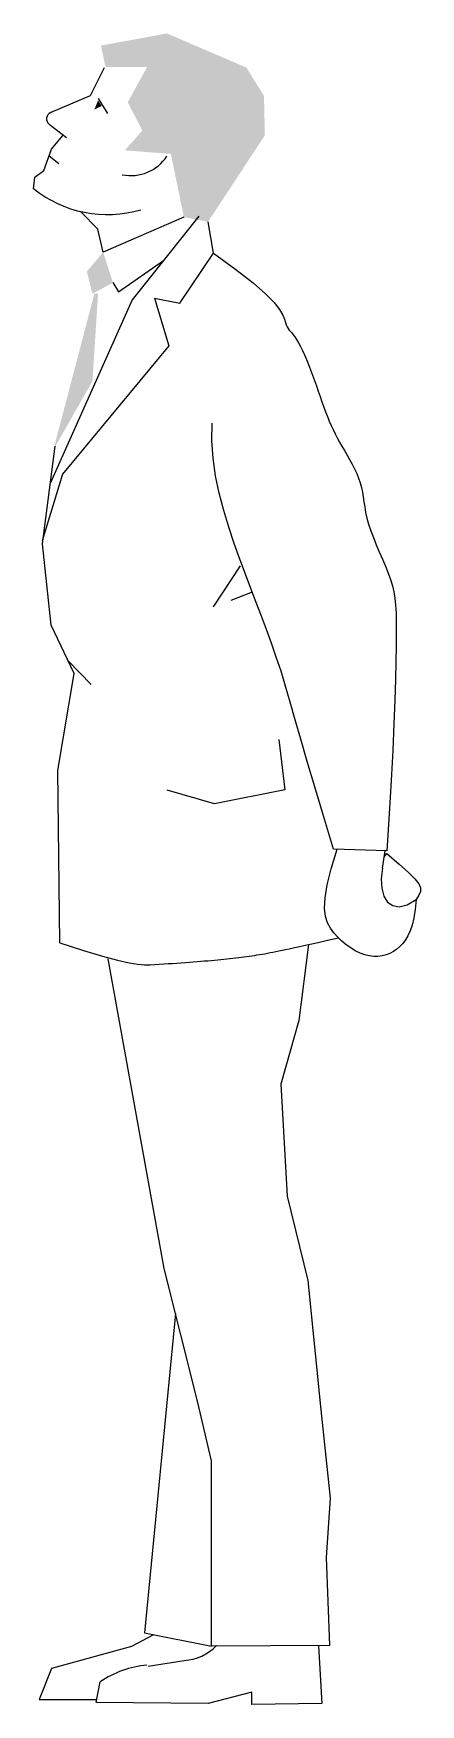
# Model space of a CAD drawing. Extents: x 177.58 to 177.99, y 226.05 to 227.82.
import ezdxf

# ---------------------------------------------------------------- set-up
doc = ezdxf.new("R2010")
doc.units = 0
doc.header["$LTSCALE"] = 15
doc.layers.get('0').update_dxf_attribs({"linetype": 'CONTINUOUS'})

msp = doc.modelspace()

# ---------------------------------------------------------------- linework, layer by layer
at = {"color": 0}
for p, q in [((177.6489, 227.7531), (177.6587, 227.7374)), ((177.5972, 227.6924), (177.6076, 227.6843)), ((177.6488, 227.615), (177.6306, 227.6333)), ((177.7395, 227.6277), (177.6543, 227.5905)), ((177.7552, 227.6285), (177.685, 227.5402)), ((177.6543, 227.5905), (177.6488, 227.615)), ((177.7707, 227.5894), (177.765, 227.6226)), ((177.7352, 227.5366), (177.7707, 227.5894)), ((177.6705, 227.5486), (177.7179, 227.5816)), ((177.6646, 227.5584), (177.6705, 227.5486)), ((177.685, 227.5402), (177.5985, 227.346)), ((177.7085, 227.5421), (177.7236, 227.4916)), ((177.7085, 227.5421), (177.7352, 227.5366)), ((177.7236, 227.4916), (177.6115, 227.3559)), ((177.5902, 227.282), (177.6037, 227.3854)), ((177.6115, 227.3559), (177.5899, 227.2851)), ((177.5994, 227.1961), (177.5902, 227.282)), ((177.7991, 227.259), (177.7703, 227.2156)), ((177.8117, 227.231), (177.7891, 227.2221)), ((177.6237, 227.1451), (177.5994, 227.1961)), ((177.6174, 227.1585), (177.6418, 227.1334)), ((177.6064, 227.0424), (177.6237, 227.1451)), ((177.8399, 227.0751), (177.8461, 227.0218)), ((177.6084, 226.8601), (177.6064, 227.0424)), ((177.7717, 227.0072), (177.7217, 227.0216)), ((177.8461, 227.0218), (177.7717, 227.0072)), ((177.9538, 226.9574), (177.8975, 226.9593)), ((177.9491, 226.9391), (177.9521, 226.9573)), ((177.9511, 226.9509), (177.9537, 226.9547)), ((177.8712, 226.8582), (177.8608, 226.7781)), ((177.7187, 226.5155), (177.6596, 226.8431)), ((177.8608, 226.7781), (177.8419, 226.7105)), ((177.8419, 226.7105), (177.8485, 226.5921)), ((177.8485, 226.5921), (177.8702, 226.5031)), ((177.7538, 226.3753), (177.7187, 226.5155)), ((177.8702, 226.5031), (177.884, 226.3662)), ((177.7306, 226.4679), (177.6978, 226.1302)), ((177.7685, 226.3122), (177.7538, 226.3753)), ((177.884, 226.3662), (177.8938, 226.2728)), ((177.7685, 226.1161), (177.7685, 226.3122)), ((177.8938, 226.2728), (177.8896, 226.2098)), ((177.8896, 226.2098), (177.8932, 226.1168)), ((177.7073, 226.1283), (177.6841, 226.1157)), ((177.6978, 226.1302), (177.7685, 226.1161)), ((177.6841, 226.1157), (177.5999, 226.0927)), ((177.8932, 226.1168), (177.7685, 226.1161)), ((177.8817, 226.1167), (177.8851, 226.0555)), ((177.5999, 226.0927), (177.5867, 226.0599)), ((177.7017, 226.0949), (177.7399, 226.1011)), ((177.6469, 226.0566), (177.6513, 226.0785)), ((177.5867, 226.0599), (177.6469, 226.0599)), ((177.7652, 226.0555), (177.6469, 226.0566)), ((177.8111, 226.0675), (177.7652, 226.0555)), ((177.8111, 226.0544), (177.8111, 226.0675)), ((177.8851, 226.0555), (177.8111, 226.0544))]:
    msp.add_line(p, q, dxfattribs=at)
for points in [[(177.6555, 227.7857), (177.6406, 227.7558), (177.5989, 227.7383, 0.57346), (177.5973, 227.7259), (177.6155, 227.7118)], [(177.6941, 227.6351, -0.247047), (177.5807, 227.6577), (177.582, 227.6699), (177.5917, 227.677), (177.5997, 227.6996), (177.6122, 227.7143)]]:
    msp.add_lwpolyline(points, format="xyb", dxfattribs=at)
for points in [[(177.7707, 227.5894), (177.7945, 227.5723), (177.8126, 227.5582), (177.8258, 227.5466), (177.8348, 227.5373), (177.8406, 227.5299), (177.844, 227.5241), (177.8457, 227.5197), (177.8467, 227.5163), (177.8476, 227.5137), (177.8486, 227.5115), (177.8497, 227.5098), (177.8508, 227.5082), (177.8521, 227.5068), (177.8535, 227.5052), (177.855, 227.5033), (177.8567, 227.501), (177.8585, 227.4982), (177.8604, 227.4948), (177.8625, 227.4909), (177.8646, 227.4866), (177.8668, 227.4819), (177.869, 227.4769), (177.8711, 227.4717), (177.8733, 227.4662), (177.8754, 227.4606), (177.8774, 227.455), (177.8794, 227.4492), (177.8813, 227.4435), (177.8833, 227.4378), (177.8852, 227.4322), (177.8871, 227.4268), (177.889, 227.4216), (177.891, 227.4167), (177.8929, 227.4119), (177.895, 227.4074), (177.8971, 227.4029), (177.8992, 227.3985), (177.9015, 227.3942), (177.9039, 227.3898), (177.9064, 227.3853), (177.9091, 227.3807), (177.9118, 227.376), (177.9145, 227.3712), (177.9172, 227.3664), (177.9197, 227.3615), (177.922, 227.3565), (177.924, 227.3516), (177.9257, 227.3467), (177.927, 227.3418), (177.928, 227.3368), (177.9288, 227.3318), (177.9295, 227.3266), (177.9304, 227.3212), (177.9314, 227.3154), (177.9327, 227.3094), (177.9345, 227.3029), (177.9368, 227.296), (177.9396, 227.2887), (177.9426, 227.2812), (177.9458, 227.2735), (177.9491, 227.2659), (177.9522, 227.2584), (177.9551, 227.2511), (177.9576, 227.2442), (177.9596, 227.2377), (177.9611, 227.2312), (177.9623, 227.2246), (177.963, 227.2172), (177.9635, 227.2088), (177.9637, 227.199), (177.9637, 227.1875), (177.9636, 227.1737), (177.9633, 227.1575), (177.9629, 227.1385), (177.9622, 227.1167), (177.9613, 227.0917), (177.9601, 227.0635), (177.9585, 227.0318), (177.9564, 226.9965), (177.9538, 226.9574)], [(177.8975, 226.9593), (177.8868, 226.9944), (177.8776, 227.025), (177.8697, 227.0518), (177.863, 227.0754), (177.8571, 227.0961), (177.8518, 227.1147), (177.8469, 227.1315), (177.8421, 227.1473), (177.8371, 227.1624), (177.832, 227.177), (177.8267, 227.1914), (177.8214, 227.2057), (177.8158, 227.2202), (177.8102, 227.2349), (177.8045, 227.2501), (177.7986, 227.2659), (177.7927, 227.2824), (177.787, 227.2996), (177.7816, 227.3174), (177.7769, 227.3356), (177.773, 227.354), (177.7703, 227.3726), (177.7689, 227.3912), (177.7692, 227.4097)], [(177.9849, 226.9058), (177.9837, 226.8953), (177.9822, 226.8864), (177.9805, 226.8789), (177.9784, 226.8727), (177.9761, 226.8675), (177.9736, 226.8631), (177.9707, 226.8595), (177.9676, 226.8563), (177.9643, 226.8535), (177.9607, 226.851), (177.957, 226.8489), (177.953, 226.8473), (177.9488, 226.8462), (177.9444, 226.8456), (177.9399, 226.8456), (177.9352, 226.8462), (177.9304, 226.8474), (177.9255, 226.8493), (177.9205, 226.8517), (177.9157, 226.8547), (177.9109, 226.8581), (177.9063, 226.862), (177.9019, 226.8662), (177.8979, 226.8707), (177.8942, 226.8756), (177.8912, 226.8812), (177.8891, 226.8881), (177.8881, 226.8968), (177.8886, 226.9077), (177.8908, 226.9214), (177.8949, 226.9384), (177.9012, 226.959)], [(177.9537, 226.9547), (177.9668, 226.9432), (177.9766, 226.9344), (177.9834, 226.9277), (177.9875, 226.9226), (177.9893, 226.9184), (177.9893, 226.9145), (177.9877, 226.9105), (177.9849, 226.9058)], [(177.9491, 226.9391), (177.9479, 226.9278), (177.9484, 226.9178), (177.9506, 226.9095), (177.9545, 226.9032), (177.96, 226.8994), (177.9669, 226.8983), (177.9752, 226.9004), (177.9849, 226.9059)], [(177.6084, 226.8601), (177.6335, 226.852), (177.6536, 226.846), (177.6694, 226.8418), (177.6816, 226.8391), (177.6909, 226.8375), (177.6981, 226.8369), (177.7038, 226.8368), (177.7087, 226.8371), (177.7135, 226.8374), (177.7183, 226.8377), (177.723, 226.8381), (177.7276, 226.8384), (177.7322, 226.8387), (177.7367, 226.839), (177.7411, 226.8393), (177.7453, 226.8396), (177.7494, 226.8399), (177.7535, 226.8403), (177.7574, 226.8406), (177.7611, 226.8409), (177.7648, 226.8412), (177.7684, 226.8415), (177.7719, 226.8418), (177.7753, 226.8421), (177.7786, 226.8424), (177.7818, 226.8428), (177.785, 226.8431), (177.7881, 226.8434), (177.7911, 226.8438), (177.7941, 226.8441), (177.7971, 226.8445), (177.8, 226.8448), (177.8028, 226.8452), (177.8056, 226.8456), (177.8084, 226.846), (177.8112, 226.8464), (177.8139, 226.8468), (177.8167, 226.8473), (177.8194, 226.8477), (177.8222, 226.8482), (177.8249, 226.8486), (177.8277, 226.8491), (177.8305, 226.8497), (177.8335, 226.8502), (177.8365, 226.8508), (177.8397, 226.8515), (177.8432, 226.8522), (177.8468, 226.8529), (177.8507, 226.8537), (177.855, 226.8547), (177.8601, 226.8558), (177.866, 226.8571), (177.873, 226.8587), (177.8812, 226.8606), (177.8911, 226.8628), (177.9026, 226.8655)]]:
    msp.add_lwpolyline(points, dxfattribs=at)
for centre, radius, start, end in [((177.6835, 227.7173), 0.0457, 258.581, 326.6588), ((177.7369, 226.1522), 0.0512, 273.2902, 316.2578), ((177.7086, 225.9953), 0.101, 94.5718, 124.5744)]:
    msp.add_arc(centre, radius, start, end, dxfattribs=at)
for points in [[(177.6519, 227.8091), (177.7217, 227.8219), (177.6568, 227.7865), (177.8055, 227.7858)], [(177.7053, 227.7948), (177.8055, 227.7858), (177.6802, 227.7491), (177.8241, 227.7559)], [(177.6489, 227.7511), (177.645, 227.7413), (177.6528, 227.7452)], [(177.6802, 227.7491), (177.8241, 227.7559), (177.6957, 227.7192), (177.825, 227.7142)], [(177.6957, 227.7192), (177.825, 227.7142), (177.6772, 227.6983), (177.7258, 227.6945)], [(177.825, 227.7142), (177.7258, 227.6945), (177.765, 227.6226), (177.7395, 227.6277)], [(177.6543, 227.5905), (177.6371, 227.5702), (177.6646, 227.5584), (177.643, 227.5466)], [(177.645, 227.5466), (177.6017, 227.3814), (177.6489, 227.5466), (177.643, 227.4542)]]:
    msp.add_solid(points, dxfattribs=at)

doc.saveas('drawing.dxf')
